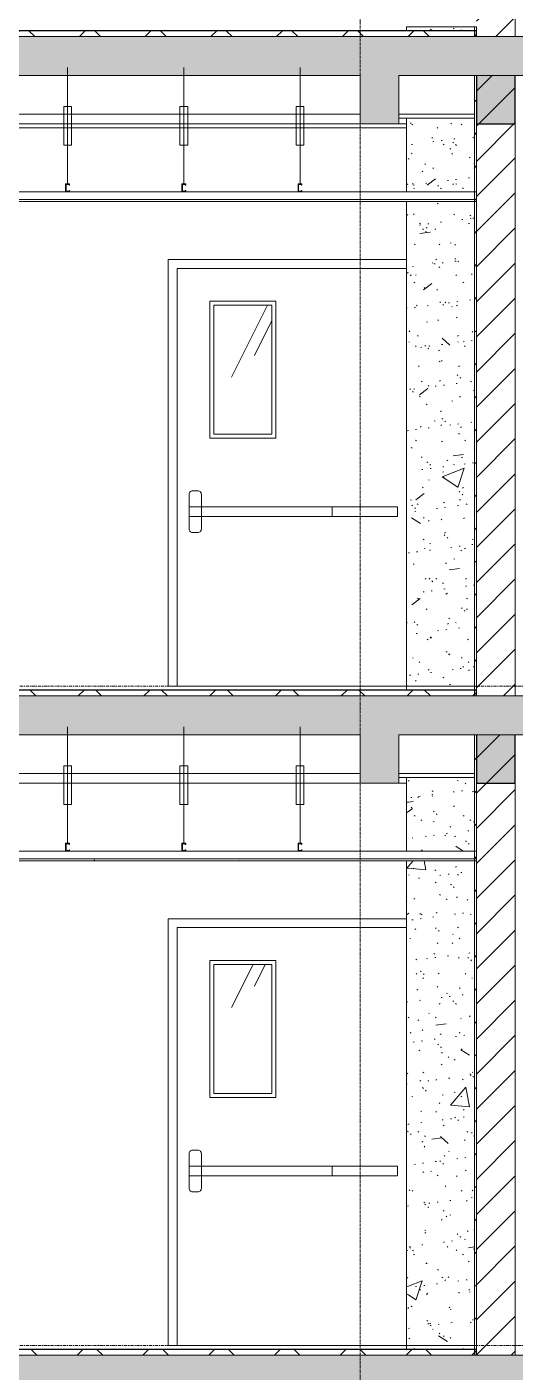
# Model space of a CAD drawing. Header units: millimetres. Extents: x 26124 to 258712, y -8723 to 35400.
# Drawn here: x 116533 to 119053, y 19063 to 26000 of the extents above; entities that cross this region are included whole.
import ezdxf

# ---------------------------------------------------------------- set-up
doc = ezdxf.new("R2010")
doc.units = ezdxf.units.MM
doc.linetypes.add('Centre', pattern=[31.75, 6.35, -4.7625, 15.875, -4.7625])
doc.linetypes.add('Grid Line', pattern=[22.225, 12.7, -3.175, 3.175, -3.175])
for name, color, linetype, lineweight in [('0-1', 7, 'Continuous', 5), ('A-CLNG', 13, 'Continuous', 9), ('A-CLNG-3', 13, 'Continuous', 18), ('A-CLNG-PATT-3', 13, 'Continuous', 9), ('A-DETL-GENF', 92, 'Continuous', 9), ('A-DETL-GENF-1', 7, 'Continuous', 9), ('A-DETL-MEDM', 33, 'Continuous', 18), ('A-DOOR', 31, 'Continuous', 9), ('A-DOOR-FRAM', 31, 'Continuous', 9), ('A-FLOR-3', 192, 'Continuous', 25), ('A-FLOR-LEVL-2', 51, 'Centre', 9), ('A-FLOR-PATT-3', 8, 'Continuous', 9), ('A-WALL', 113, 'Continuous', 9), ('A-WALL-1', 113, 'Continuous', 18), ('A-WALL-PATT-4', 111, 'Continuous', 9), ('I-WALL', 2, 'Continuous', 9), ('I-WALL-3', 2, 'Continuous', 18), ('S-BEAM-1', 12, 'Continuous', 5), ('S-BEAM-2', 10, 'Continuous', 25), ('S-BEAM-3', 7, 'Continuous', 9), ('S-GRID-1', 1, 'Grid Line', 9)]:
    doc.layers.add(name, color=color, linetype=linetype, lineweight=lineweight)
pattern_1 = [(45, (80880.3, 14125), (-84.8528, 84.8528), [])]
pattern_2 = [(37.5, (80880.3, 14125), (-5.1206, 156.61216), [5.364, -118.181, 5.364, -132.812, -132.08]), (37.5, (80880.3, 14125), (-5.1206, 156.61216), [-261.722, 5.364, -126.716]), (7.5, (80880.3, 14125), (143.847, 229.3842), [5.364, -61.285, 5.364, -105.989, -42.672]), (7.5, (80880.3, 14125), (143.847, 229.3842), [-178.003, 5.364, -37.308]), (327.5, (80780.33, 14125), (253.1176, 0.4601), [5.364, -35.276, 5.364, -140.94, -191.008]), (327.5, (80780.33, 14125), (253.1176, 0.4601), [-186.944, 5.364, -185.644]), (317.5, (80780.33, 14125), (244.3381, 71.3376), [5.364, -14.956, 5.364, -90.546, -109.728]), (317.5, (80780.33, 14125), (244.3381, 71.3376), [-116.23, 5.364, -104.364])]
pattern_3 = [(50, (80880.3, 14125), (1165.978, -102.01), [121.92, -1341.12]), (355, (80880.3, 14125), (-225.554, 1222.763), [97.536, -1072.896]), (100.451, (80977.5, 14116.5), (940.433, 1120.746), [103.616, -1139.776]), (46.184, (80880.3, 14450.1), (1734.906, -269.074), [182.88, -2011.68]), (96.636, (81024.9, 14427.7), (1519.38, 1583.536), [155.424, -1709.665]), (351.184, (80880.3, 14450.1), (1519.39, 1583.52), [146.304, -1609.344]), (21, (81042.9, 14368.8), (970.332, -654.498), [121.92, -1341.12]), (326, (81042.9, 14368.8), (395.533, 1178.804), [97.536, -1072.896]), (71.451, (81123.7, 14314.3), (1365.87, 524.296), [103.616, -1139.776]), (37.5, (80880.3, 14125), (19.767, 541.1527), [53.645, -1006.246, 53.645, -1035.507, -1076.96]), (37.5, (80880.3, 14125), (19.767, 541.1527), [-2149.043, 53.645, -1023.315]), (7.5, (80880.3, 14125), (427.646, 641.156), [53.645, -567.334, 53.645, -981.862, -410.464]), (7.5, (80880.3, 14125), (427.646, 641.156), [-1656.486, 53.645, -356.819]), (327.5, (80517.8, 14125), (867.782, -36.665), [53.645, -352.755, 53.645, -1214.323, -1682.496]), (327.5, (80517.8, 14125), (867.782, -36.665), [-1674.368, 53.645, -1628.85]), (317.5, (80355.2, 14125), (948.028, 162.731), [53.645, -474.675, 53.645, -788.416, -1194.816]), (317.5, (80355.2, 14125), (948.028, 162.731), [-1370.38, 53.645, -1141.17])]
pattern_4 = [(45, (80880.3, 14125), (-169.7056, 169.7056), []), (135, (80880.3, 14125), (-169.7056, -169.7056), [])]
pattern_5 = [(45, (80880.3, 14125), (-90.50967, 90.50967), [])]
pattern_6 = [(63.435, (82789.9, 14236.3), (-0.002, 1625.6), [567.96, -3066.99]), (63.435, (81164.3, 14236.3), (-0.002, 1625.6), [567.96, -3066.99]), (63.435, (83568.1, 14550.35), (-0.002, 1625.6), [567.96, -3066.99]), (63.435, (81942.5, 14550.35), (-0.002, 1625.6), [567.96, -3066.99]), (63.435, (83450.3, 14439.5), (-0.002, 1625.6), [567.96, -3066.99]), (63.435, (81824.7, 14439.5), (-0.002, 1625.6), [567.96, -3066.99]), (63.435, (83330.26, 15074.4), (-0.002, 1625.6), [276.055, -3358.896]), (63.435, (81704.66, 15074.4), (-0.002, 1625.6), [276.055, -3358.896]), (63.435, (83251.74, 14976.15), (-0.002, 1625.6), [567.96, -3066.99]), (63.435, (81626.14, 14976.15), (-0.002, 1625.6), [567.96, -3066.99]), (63.435, (83265.6, 15046.7), (-0.002, 1625.6), [567.96, -3066.99]), (63.435, (81640, 15046.7), (-0.002, 1625.6), [567.96, -3066.99]), (63.435, (82609.74, 14737.2), (-0.002, 1625.6), [567.96, -3066.99]), (63.435, (80984.14, 14737.2), (-0.002, 1625.6), [567.96, -3066.99]), (63.435, (82623.6, 14820.35), (-0.002, 1625.6), [567.96, -3066.99]), (63.435, (80998, 14820.35), (-0.002, 1625.6), [567.96, -3066.99]), (63.435, (82627.3, 14880.3), (-0.002, 1625.6), [567.96, -3066.99]), (63.435, (81001.7, 14880.3), (-0.002, 1625.6), [567.96, -3066.99])]
pattern_7 = [(0, (80880.3, 14125), (1300.48, 325.12), [53.645, -921.715, 53.645, -6123.635]), (0, (80880.3, 14125), (1300.48, 325.12), [-1029.005, -921.715, 53.645, -1897.075, -3251.2]), (0, (80880.3, 14125), (1300.48, 325.12), [-3901.44, 53.645, -921.715, 53.645, -2222.195]), (0, (80880.3, 14125), (1300.48, 325.12), [-4930.445, -596.595, 53.645, -1571.955]), (120, (81367.98, 14287.56), (-931.8022, 963.6887), [53.645, -921.715, -6177.28]), (120, (81367.98, 14287.56), (-931.8022, 963.6887), [-975.36, 53.645, -921.715, -5201.92]), (120, (81367.98, 14287.56), (-931.8022, 963.6887), [-1950.72, 53.645, -1897.075, -3251.2]), (120, (81367.98, 14287.56), (-931.8022, 963.6887), [-3901.44, 53.645, -921.715, -2275.84]), (120, (81367.98, 14287.56), (-931.8022, 963.6887), [-4876.8, 53.645, -596.595, -1625.6]), (120, (81367.98, 14287.56), (-931.8022, 963.6887), [-5527.04, 53.645, -1571.955]), (240, (81530.54, 14937.8), (-368.6778, -1288.8087), [53.645, -921.715, -6177.28]), (240, (81530.54, 14937.8), (-368.6778, -1288.8087), [-975.36, 53.645, -921.715, -5201.92]), (240, (81530.54, 14937.8), (-368.6778, -1288.8087), [-1950.72, 53.645, -1897.075, -3251.2]), (240, (81530.54, 14937.8), (-368.6778, -1288.8087), [-3901.44, 53.645, -921.715, -2275.84]), (240, (81530.54, 14937.8), (-368.6778, -1288.8087), [-4876.8, 53.645, -596.595, -1625.6]), (240, (81530.54, 14937.8), (-368.6778, -1288.8087), [-5527.04, 53.645, -1571.955])]

# ---------------------------------------------------------------- blocks, each defined once
blk = doc.blocks.new('NCV_TKTC_KET CAU_rvt-1-TKCS_MẶT CẮT 3')
at = {"layer": 'S-BEAM-1'}
for points in [[(118852.6, 25500), (119052.6, 25500), (119052.6, 25750), (118852.6, 25750), (118852.6, 25728.6)], [(118852.6, 22100), (119052.6, 22100), (119052.6, 22350), (118852.6, 22350), (118852.6, 22140.7)]]:
    blk.add_hatch(color=256, dxfattribs=at).paths.add_polyline_path(points)
at = {"layer": 'S-BEAM-2'}
for p, q in [((118852.6, 25750), (118852.6, 25500)), ((119052.6, 25500), (119052.6, 25750)), ((118852.6, 25500), (119052.6, 25500)), ((118852.6, 22350), (118852.6, 22100)), ((119052.6, 22100), (119052.6, 22350)), ((118852.6, 22100), (119052.6, 22100))]:
    blk.add_line(p, q, dxfattribs=at)
at = {"layer": 'S-BEAM-3'}
for p, q in [((116452.6, 25550), (118252.6, 25550)), ((118452.6, 25550), (118842.5, 25550)), ((118602.4, 25530), (118452.6, 25530)), ((118842.5, 25530), (118602.4, 25530)), ((116462.6, 25500), (118252.6, 25500)), ((116462.6, 25480), (118492.5, 25480)), ((118452.6, 25500), (118492.5, 25500)), ((116452.6, 22150), (118252.6, 22150)), ((118452.6, 22150), (118842.5, 22150)), ((118602.4, 22130), (118452.6, 22130)), ((118842.5, 22130), (118602.4, 22130)), ((116462.6, 22100), (118252.6, 22100)), ((118452.6, 22100), (118492.5, 22100))]:
    blk.add_line(p, q, dxfattribs=at)
blk = doc.blocks.new('FD_01 - FD_01-1200x2200mm-V74-TKCS_MẶT CẮT 3')
at = {"layer": 'A-DOOR'}
h = blk.add_hatch(dxfattribs=at)
h.set_pattern_fill('FP_9', color=256, style=0, pattern_type=2)
h.set_pattern_definition(pattern_6)
h.paths.add_polyline_path([(117797.5, 20500), (117797.5, 21165), (117497.5, 21165), (117497.5, 20500)])
for p, q in [((117477.5, 21185), (117817.5, 21185)), ((117477.5, 20480), (117477.5, 21185)), ((117797.5, 21165), (117497.5, 21165)), ((117497.5, 20500), (117497.5, 21165)), ((117797.5, 20500), (117797.5, 21165)), ((117817.5, 21185), (117817.5, 20480)), ((117817.5, 20480), (117477.5, 20480)), ((117497.5, 20500), (117797.5, 20500)), ((117370, 20125.4), (117370, 20188.9)), ((117389, 20208), (117414.4, 20208)), ((117433.5, 20188.9), (117433.5, 20125.4)), ((117370, 20125.4), (117370, 20074.6)), ((117433.5, 20125.4), (117370, 20125.4)), ((118107.8, 20125.4), (117433.5, 20125.4)), ((117433.5, 20125.4), (117433.5, 20074.6)), ((118107.8, 20074.6), (118107.8, 20125.4)), ((118445, 20125.4), (118107.8, 20125.4)), ((118445, 20074.6), (118445, 20125.4)), ((117370, 20074.6), (117433.5, 20074.6)), ((117370, 20011.1), (117370, 20074.6)), ((117433.5, 20074.6), (118107.8, 20074.6)), ((117433.5, 20074.6), (117433.5, 20011.1)), ((118107.8, 20074.6), (118445, 20074.6)), ((117414.4, 19992.1), (117389, 19992.1))]:
    blk.add_line(p, q, dxfattribs=at)
at = {"layer": 'A-DOOR', "flags": 128}
for points in [[(117370, 20188.9), (117370.5, 20193.1), (117371.9, 20197.2), (117374.1, 20200.8), (117377.2, 20203.8), (117380.8, 20206.1), (117384.8, 20207.5), (117389, 20208)], [(117414.4, 20208), (117418.7, 20207.5), (117422.7, 20206.1), (117426.3, 20203.8), (117429.3, 20200.8), (117431.6, 20197.2), (117433, 20193.1), (117433.5, 20188.9)], [(117389, 19992.1), (117384.8, 19992.5), (117380.8, 19993.9), (117377.2, 19996.2), (117374.1, 19999.2), (117371.9, 20002.8), (117370.5, 20006.9), (117370, 20011.1)], [(117433.5, 20011.1), (117433, 20006.9), (117431.6, 20002.8), (117429.3, 19999.2), (117426.3, 19996.2), (117422.7, 19993.9), (117418.7, 19992.5), (117414.4, 19992.1)]]:
    blk.add_lwpolyline(points, dxfattribs=at)
at = {"layer": 'A-DOOR-FRAM'}
for p, q in [((117262.5, 21400), (117262.5, 19200)), ((118492.5, 21400), (117262.5, 21400)), ((117307.5, 21355), (117307.5, 19200)), ((117307.5, 21355), (118492.5, 21355)), ((117307.5, 19200), (117262.5, 19200))]:
    blk.add_line(p, q, dxfattribs=at)
blk = doc.blocks.new('FD_01 - FD_01-1200x2200mm-V76-TKCS_MẶT CẮT 3')
at = {"layer": 'A-DOOR'}
h = blk.add_hatch(dxfattribs=at)
h.set_pattern_fill('FP_9', color=256, style=0, pattern_type=2)
h.set_pattern_definition(pattern_6)
h.paths.add_polyline_path([(117797.5, 23900), (117797.5, 24565), (117497.5, 24565), (117497.5, 23900)])
for p, q in [((117477.5, 24585), (117817.5, 24585)), ((117477.5, 23880), (117477.5, 24585)), ((117797.5, 24565), (117497.5, 24565)), ((117497.5, 23900), (117497.5, 24565)), ((117797.5, 23900), (117797.5, 24565)), ((117817.5, 24585), (117817.5, 23880)), ((117817.5, 23880), (117477.5, 23880)), ((117497.5, 23900), (117797.5, 23900)), ((117370, 23525.4), (117370, 23588.9)), ((117389, 23608), (117414.4, 23608)), ((117433.5, 23588.9), (117433.5, 23525.4)), ((117370, 23525.4), (117370, 23474.6)), ((117433.5, 23525.4), (117370, 23525.4)), ((118107.8, 23525.4), (117433.5, 23525.4)), ((117433.5, 23525.4), (117433.5, 23474.6)), ((118107.8, 23474.6), (118107.8, 23525.4)), ((118445, 23525.4), (118107.8, 23525.4)), ((118445, 23474.6), (118445, 23525.4)), ((117370, 23474.6), (117433.5, 23474.6)), ((117370, 23411.1), (117370, 23474.6)), ((117433.5, 23474.6), (118107.8, 23474.6)), ((117433.5, 23474.6), (117433.5, 23411.1)), ((118107.8, 23474.6), (118445, 23474.6)), ((117414.4, 23392.1), (117389, 23392.1))]:
    blk.add_line(p, q, dxfattribs=at)
at = {"layer": 'A-DOOR', "flags": 128}
for points in [[(117370, 23588.9), (117370.5, 23593.1), (117371.9, 23597.2), (117374.1, 23600.8), (117377.2, 23603.8), (117380.8, 23606.1), (117384.8, 23607.5), (117389, 23608)], [(117414.4, 23608), (117418.7, 23607.5), (117422.7, 23606.1), (117426.3, 23603.8), (117429.3, 23600.8), (117431.6, 23597.2), (117433, 23593.1), (117433.5, 23588.9)], [(117389, 23392.1), (117384.8, 23392.5), (117380.8, 23393.9), (117377.2, 23396.2), (117374.1, 23399.2), (117371.9, 23402.8), (117370.5, 23406.9), (117370, 23411.1)], [(117433.5, 23411.1), (117433, 23406.9), (117431.6, 23402.8), (117429.3, 23399.2), (117426.3, 23396.2), (117422.7, 23393.9), (117418.7, 23392.5), (117414.4, 23392.1)]]:
    blk.add_lwpolyline(points, dxfattribs=at)
at = {"layer": 'A-DOOR-FRAM'}
for p, q in [((117262.5, 24800), (117262.5, 22600)), ((118492.5, 24800), (117262.5, 24800)), ((117307.5, 24755), (117307.5, 22600)), ((117307.5, 24755), (118492.5, 24755)), ((117307.5, 22600), (117262.5, 22600))]:
    blk.add_line(p, q, dxfattribs=at)
blk = doc.blocks.new('Repeating Detail - THANH TREO TRẦN 600-354052-TKCS_MẶT CẮT 3')
at = {"layer": 'A-DETL-GENF'}
for points in [[(116732.564287, 28550), (116752.564287, 28550), (116752.564287, 28556), (116750.064287, 28552.5), (116735.064287, 28552.5), (116735.064287, 28587.5), (116750.064287, 28587.5), (116752.564287, 28584), (116752.564287, 28590), (116732.564287, 28590)], [(117332.564287, 28550), (117352.564287, 28550), (117352.564287, 28556), (117350.064287, 28552.5), (117335.064287, 28552.5), (117335.064287, 28587.5), (117350.064287, 28587.5), (117352.564287, 28584), (117352.564287, 28590), (117332.564287, 28590)], [(117932.564287, 28550), (117952.564287, 28550), (117952.564287, 28556), (117950.064287, 28552.5), (117935.064287, 28552.5), (117935.064287, 28587.5), (117950.064287, 28587.5), (117952.564287, 28584), (117952.564287, 28590), (117932.564287, 28590)]]:
    blk.add_hatch(color=256, dxfattribs=at).paths.add_polyline_path(points)
for p, q in [((116742.564287, 28590), (116742.564287, 29190)), ((117342.564287, 28590), (117342.564287, 29190)), ((117942.564287, 28590), (117942.564287, 29190)), ((116722.564287, 28990), (116762.564287, 28990)), ((116722.564287, 28790), (116722.564287, 28990)), ((116762.564287, 28990), (116762.564287, 28790)), ((117322.564287, 28990), (117362.564287, 28990)), ((117322.564287, 28790), (117322.564287, 28990)), ((117362.564287, 28990), (117362.564287, 28790)), ((117922.564287, 28990), (117962.564287, 28990)), ((117922.564287, 28790), (117922.564287, 28990)), ((117962.564287, 28990), (117962.564287, 28790)), ((116762.564287, 28790), (116722.564287, 28790)), ((117362.564287, 28790), (117322.564287, 28790)), ((117962.564287, 28790), (117922.564287, 28790)), ((116752.564287, 28590), (116732.564287, 28590)), ((116732.564287, 28590), (116732.564287, 28550)), ((116752.564287, 28590), (116732.564287, 28590)), ((116732.564287, 28590), (116732.564287, 28550)), ((116735.064287, 28587.5), (116750.064287, 28587.5)), ((116735.064287, 28552.5), (116735.064287, 28587.5)), ((116735.064287, 28552.5), (116735.064287, 28587.5)), ((116735.064287, 28587.5), (116750.064287, 28587.5)), ((116750.064287, 28587.5), (116750.064287, 28584)), ((116750.064287, 28587.5), (116750.064287, 28584)), ((116750.064287, 28584), (116752.564287, 28584)), ((116750.064287, 28584), (116752.564287, 28584)), ((116752.564287, 28584), (116752.564287, 28590)), ((116752.564287, 28584), (116752.564287, 28590)), ((117352.564287, 28590), (117332.564287, 28590)), ((117332.564287, 28590), (117332.564287, 28550)), ((117352.564287, 28590), (117332.564287, 28590)), ((117332.564287, 28590), (117332.564287, 28550)), ((117335.064287, 28587.5), (117350.064287, 28587.5)), ((117335.064287, 28552.5), (117335.064287, 28587.5)), ((117335.064287, 28552.5), (117335.064287, 28587.5)), ((117335.064287, 28587.5), (117350.064287, 28587.5)), ((117350.064287, 28587.5), (117350.064287, 28584)), ((117350.064287, 28587.5), (117350.064287, 28584)), ((117350.064287, 28584), (117352.564287, 28584)), ((117350.064287, 28584), (117352.564287, 28584)), ((117352.564287, 28584), (117352.564287, 28590)), ((117352.564287, 28584), (117352.564287, 28590)), ((117952.564287, 28590), (117932.564287, 28590)), ((117932.564287, 28590), (117932.564287, 28550)), ((117952.564287, 28590), (117932.564287, 28590)), ((117932.564287, 28590), (117932.564287, 28550)), ((117935.064287, 28587.5), (117950.064287, 28587.5)), ((117935.064287, 28552.5), (117935.064287, 28587.5)), ((117935.064287, 28552.5), (117935.064287, 28587.5)), ((117935.064287, 28587.5), (117950.064287, 28587.5)), ((117950.064287, 28587.5), (117950.064287, 28584)), ((117950.064287, 28587.5), (117950.064287, 28584)), ((117950.064287, 28584), (117952.564287, 28584)), ((117950.064287, 28584), (117952.564287, 28584)), ((117952.564287, 28584), (117952.564287, 28590)), ((117952.564287, 28584), (117952.564287, 28590)), ((116732.564287, 28550), (116752.564287, 28550)), ((116732.564287, 28550), (116752.564287, 28550)), ((116750.064287, 28552.5), (116735.064287, 28552.5)), ((116750.064287, 28552.5), (116735.064287, 28552.5)), ((116752.564287, 28556), (116750.064287, 28556)), ((116750.064287, 28556), (116750.064287, 28552.5)), ((116752.564287, 28556), (116750.064287, 28556)), ((116750.064287, 28556), (116750.064287, 28552.5)), ((116752.564287, 28550), (116752.564287, 28556)), ((116752.564287, 28550), (116752.564287, 28556)), ((117332.564287, 28550), (117352.564287, 28550)), ((117332.564287, 28550), (117352.564287, 28550)), ((117350.064287, 28552.5), (117335.064287, 28552.5)), ((117350.064287, 28552.5), (117335.064287, 28552.5)), ((117352.564287, 28556), (117350.064287, 28556)), ((117350.064287, 28556), (117350.064287, 28552.5)), ((117352.564287, 28556), (117350.064287, 28556)), ((117350.064287, 28556), (117350.064287, 28552.5)), ((117352.564287, 28550), (117352.564287, 28556)), ((117352.564287, 28550), (117352.564287, 28556)), ((117932.564287, 28550), (117952.564287, 28550)), ((117932.564287, 28550), (117952.564287, 28550)), ((117950.064287, 28552.5), (117935.064287, 28552.5)), ((117950.064287, 28552.5), (117935.064287, 28552.5)), ((117952.564287, 28556), (117950.064287, 28556)), ((117950.064287, 28556), (117950.064287, 28552.5)), ((117952.564287, 28556), (117950.064287, 28556)), ((117950.064287, 28556), (117950.064287, 28552.5)), ((117952.564287, 28550), (117952.564287, 28556)), ((117952.564287, 28550), (117952.564287, 28556))]:
    blk.add_line(p, q, dxfattribs=at)

msp = doc.modelspace()

# ---------------------------------------------------------------- hatches: boundary and pattern name
at = {"layer": 'A-CLNG-PATT-3'}
h = msp.add_hatch(dxfattribs=at)
h.set_pattern_fill('FP_4', color=256, style=0, pattern_type=2)
h.set_pattern_definition(pattern_7)
h.paths.add_polyline_path([(118625.9, 25100), (118852.5, 25100), (118852.5, 25110), (112252.6, 25110), (112252.6, 25100), (118219.8, 25100)])
h = msp.add_hatch(dxfattribs=at)
h.set_pattern_fill('FP_4', color=256, style=0, pattern_type=2)
h.set_pattern_definition(pattern_7)
h.paths.add_polyline_path([(118625.9, 21700), (118852.5, 21700), (118852.5, 21710), (112252.6, 21710), (112252.6, 21700), (117813.7, 21700)])
at = {"layer": 'A-DETL-GENF-1'}
h = msp.add_hatch(color=256, dxfattribs=at)
h.paths.add_polyline_path([(116152.5, 1550), (116452.5, 1550), (116452.5, 1950), (118252.6, 1950), (118252.6, 1700), (118452.6, 1700), (118452.6, 1950), (122652.5, 1950), (122652.5, 1550), (122953, 1550), (122953, 1950), (126952.5, 1950), (126952.5, 1550), (127252.5, 1550), (127252.5, 2150), (112052.6, 2150), (112052.6, 1550), (112352.5, 1550), (112352.5, 1950), (116152.5, 1950), (116152.5, 1809.6)])
h.paths.add_polyline_path([(33652.6, 1550), (33952.6, 1550), (33952.6, 2000), (37952.1, 2000), (37952.1, 1550), (38252.6, 1550), (38252.6, 1950), (42452.6, 1950), (42452.6, 1700), (42652.6, 1700), (42652.6, 1950), (44452.6, 1950), (44452.6, 1550), (44752.6, 1550), (44752.6, 1950), (48552.6, 1950), (48552.6, 1550), (48852.6, 1550), (48852.6, 2150), (33652.6, 2150), (33652.6, 1809.6)])
h.paths.add_polyline_path([(126952.5, 4950), (127252.5, 4950), (127252.5, 5550), (112052.6, 5550), (112052.6, 4950), (112352.5, 4950), (112352.5, 5350), (116152.5, 5350), (116152.5, 4950), (116452.5, 4950), (116452.5, 5350), (118252.6, 5350), (118252.6, 5100), (118452.6, 5100), (118452.6, 5350), (122652.5, 5350), (122652.5, 4950), (122953, 4950), (122953, 5350), (126952.5, 5350)])
h.paths.add_polyline_path([(44752.6, 4950), (44752.6, 5350), (48552.6, 5350), (48552.6, 4950), (48852.6, 4950), (48852.6, 5550), (33652.6, 5550), (33652.6, 4950), (33952.6, 4950), (33952.6, 5380), (37952.1, 5380), (37952.1, 4950), (38252.6, 4950), (38252.6, 5350), (42452.6, 5350), (42452.6, 5100), (42652.6, 5100), (42652.6, 5350), (44452.6, 5350), (44452.6, 4950), (44717.3, 4950)])
h.paths.add_polyline_path([(126952.5, 8350), (127252.5, 8350), (127252.5, 8950), (112052.6, 8950), (112052.6, 8350), (112352.5, 8350), (112352.5, 8750), (116152.5, 8750), (116152.5, 8350), (116452.5, 8350), (116452.5, 8750), (118252.6, 8750), (118252.6, 8500), (118452.6, 8500), (118452.6, 8750), (122652.5, 8750), (122652.5, 8350), (122953, 8350), (122953, 8750), (126952.5, 8750)])
h.paths.add_polyline_path([(33952.6, 8350), (33952.6, 8780), (37952.1, 8780), (37952.1, 8350), (38252.6, 8350), (38252.6, 8750), (42452.6, 8750), (42452.6, 8500), (42652.6, 8500), (42652.6, 8750), (44452.6, 8750), (44452.6, 8350), (44752.6, 8350), (44752.6, 8750), (48552.6, 8750), (48552.6, 8350), (48852.6, 8350), (48852.6, 8950), (33652.6, 8950), (33652.6, 8350)])
h.paths.add_polyline_path([(33952.6, 11750), (33952.6, 12200), (37952.1, 12200), (37952.1, 11750), (38252.6, 11750), (38252.6, 12150), (42452.6, 12150), (42452.6, 11900), (42652.6, 11900), (42652.6, 12150), (44452.6, 12150), (44452.6, 11750), (44752.6, 11750), (44752.6, 12150), (48552.6, 12150), (48552.6, 11750), (48852.6, 11750), (48852.6, 12350), (33652.6, 12350), (33652.6, 11750)])
h.paths.add_polyline_path([(116189.3, 11750), (116452.5, 11750), (116452.5, 12150), (118252.6, 12150), (118252.6, 11900), (118452.6, 11900), (118452.6, 12150), (122652.5, 12150), (122652.5, 11750), (122953, 11750), (122953, 12150), (126952.5, 12150), (126952.5, 11750), (127252.5, 11750), (127252.5, 12350), (112052.6, 12350), (112052.6, 11750), (112352.5, 11750), (112352.5, 12150), (116152.5, 12150), (116152.5, 11750)])
h.paths.add_polyline_path([(126952.5, 15150), (127252.5, 15150), (127252.5, 15750), (112052.6, 15750), (112052.6, 15150), (112352.5, 15150), (112352.5, 15550), (116152.5, 15550), (116152.5, 15150), (116452.5, 15150), (116452.5, 15550), (118252.6, 15550), (118252.6, 15300), (118452.6, 15300), (118452.6, 15550), (122652.5, 15550), (122652.5, 15150), (122953, 15150), (122953, 15550), (126952.5, 15550)])
h.paths.add_polyline_path([(33952.6, 15150), (33952.6, 15600), (37952.1, 15600), (37952.1, 15150), (38252.6, 15150), (38252.6, 15550), (42452.6, 15550), (42452.6, 15300), (42652.6, 15300), (42652.6, 15550), (44452.6, 15550), (44452.6, 15150), (44752.6, 15150), (44752.6, 15550), (48552.6, 15550), (48552.6, 15150), (48852.6, 15150), (48852.6, 15750), (33652.6, 15750), (33652.6, 15150)])
h.paths.add_polyline_path([(126952.5, 18550), (127252.5, 18550), (127252.5, 19150), (112052.6, 19150), (112052.6, 18550), (112352.5, 18550), (112352.5, 18950), (116152.5, 18950), (116152.5, 18550), (116452.5, 18550), (116452.5, 18950), (118252.6, 18950), (118252.6, 18700), (118452.6, 18700), (118452.6, 18950), (122652.5, 18950), (122652.5, 18550), (122953, 18550), (122953, 18950), (126952.5, 18950), (126952.5, 18552.9)])
h.paths.add_polyline_path([(33952.6, 18550), (33952.6, 19000), (37952.1, 19000), (37952.1, 18550), (38252.6, 18550), (38252.6, 18950), (42452.6, 18950), (42452.6, 18700), (42652.6, 18700), (42652.6, 18950), (44452.6, 18950), (44452.6, 18550), (44752.6, 18550), (44752.6, 18950), (48552.6, 18950), (48552.6, 18550), (48852.6, 18550), (48852.6, 19150), (33652.6, 19150), (33652.6, 18550)])
h.paths.add_polyline_path([(126952.5, 21950), (127252.5, 21950), (127252.5, 22550), (112052.6, 22550), (112052.6, 21950), (112352.5, 21950), (112352.5, 22350), (116152.5, 22350), (116152.5, 21950), (116452.5, 21950), (116452.5, 22350), (118252.6, 22350), (118252.6, 22100), (118452.6, 22100), (118452.6, 22350), (122652.5, 22350), (122652.5, 21950), (122953, 21950), (122953, 22350), (126952.5, 22350), (126952.5, 22140.7)])
h.paths.add_polyline_path([(33652.6, 21950), (33952.6, 21950), (33952.6, 22400), (37952.1, 22400), (37952.1, 21950), (38252.6, 21950), (38252.6, 22350), (42452.6, 22350), (42452.6, 22100), (42652.6, 22100), (42652.6, 22350), (44452.6, 22350), (44452.6, 21950), (44752.6, 21950), (44752.6, 22350), (48552.6, 22350), (48552.6, 21950), (48852.6, 21950), (48852.6, 22550), (33652.6, 22550), (33652.6, 22140.7)])
h.paths.add_polyline_path([(127252.5, 25350), (127252.5, 25950), (112052.6, 25950), (112052.6, 25350), (112352.5, 25350), (112352.5, 25750), (116152.5, 25750), (116152.5, 25350), (116452.5, 25350), (116452.5, 25750), (118252.6, 25750), (118252.6, 25500), (118452.6, 25500), (118452.6, 25750), (122652.5, 25750), (122652.5, 25350), (122953, 25350), (122953, 25750), (126952.5, 25750), (126952.5, 25350)])
h.paths.add_polyline_path([(33952.6, 25350), (33952.6, 25800), (37952.1, 25800), (37952.1, 25350), (38252.6, 25350), (38252.6, 25750), (42452.6, 25750), (42452.6, 25500), (42652.6, 25500), (42652.6, 25750), (44452.6, 25750), (44452.6, 25350), (44752.6, 25350), (44752.6, 25750), (48552.6, 25750), (48552.6, 25350), (48852.6, 25350), (48852.6, 25950), (33652.6, 25950), (33652.6, 25350)])
h.paths.add_polyline_path([(126952.6, 28750), (127252.6, 28750), (127252.6, 29650), (127052.6, 29650), (127052.6, 29350), (116452.6, 29350), (116452.6, 29550), (112052.6, 29550), (112052.6, 28950), (112352.7, 28950), (112352.7, 29350), (116152.6, 29350), (116152.6, 28950), (116452.6, 28950), (116452.6, 29150), (118252.6, 29150), (118252.6, 28900), (118452.6, 28900), (118452.6, 29150), (122652.6, 29150), (122652.6, 28750), (122952.6, 28750), (122952.6, 29150), (126952.6, 29150)])
h.paths.add_polyline_path([(33952.6, 28750), (33952.6, 29150), (37952.1, 29150), (37952.1, 28750), (38252.6, 28750), (38252.6, 29150), (42452.6, 29150), (42452.6, 28900), (42652.6, 28900), (42652.6, 29150), (44452.6, 29150), (44452.6, 28950), (44752.6, 28950), (44752.6, 29350), (48552.6, 29350), (48552.6, 28950), (48852.6, 28950), (48852.6, 29550), (44452.6, 29550), (44452.6, 29350), (33852.6, 29350), (33852.6, 29650), (33652.6, 29650), (33652.6, 28750)])
h.paths.add_polyline_path([(127252.6, 32700), (127252.6, 33200), (126454.5, 33200), (126454.5, 33000), (127054.5, 33000), (127054.5, 32700)])
h.paths.add_polyline_path([(33652.6, 32700), (33850.6, 32700), (33850.6, 33000), (34450.6, 33000), (34450.6, 33200), (33652.6, 33200)])
h.paths.add_polyline_path([(112252.5, 32800), (112252.5, 33000), (114152.7, 33000), (114152.7, 32800), (114352.5, 32800), (114352.5, 33000), (116252.6, 33000), (116252.6, 32800), (116452.6, 32800), (116452.6, 33200), (112052.4, 33200), (112052.4, 32800)])
h.paths.add_polyline_path([(46752.4, 32800), (46752.4, 33000), (48652.6, 33000), (48652.6, 32800), (48852.7, 32800), (48852.7, 33200), (44452.6, 33200), (44452.6, 32800), (44652.6, 32800), (44652.6, 33000), (46552.6, 33000), (46552.6, 32800)])
at = {"layer": 'A-FLOR-PATT-3'}
h = msp.add_hatch(dxfattribs=at)
h.set_pattern_fill('FP_8', color=256, style=0, pattern_type=2)
h.set_pattern_definition(pattern_4)
h.paths.add_polyline_path([(118625.9, 25950), (118852.5, 25950), (118852.5, 25980), (112252.6, 25980), (112252.6, 25950), (118452.6, 25950)])
h.paths.add_polyline_path([(42052.6, 25950), (48652.6, 25950), (48652.6, 25980), (42052.6, 25980)])
h = msp.add_hatch(dxfattribs=at)
h.set_pattern_fill('FP_8', color=256, style=0, pattern_type=2)
h.set_pattern_definition(pattern_4)
h.paths.add_polyline_path([(118625.9, 22550), (118852.5, 22550), (118852.5, 22580), (112252.6, 22580), (112252.6, 22550), (118452.6, 22550)])
h.paths.add_polyline_path([(42052.6, 22550), (48652.6, 22550), (48652.6, 22580), (42052.6, 22580)])
h = msp.add_hatch(dxfattribs=at)
h.set_pattern_fill('FP_8', color=256, style=0, pattern_type=2)
h.set_pattern_definition(pattern_4)
h.paths.add_polyline_path([(116189.3, 19150), (118852.5, 19150.9), (118852.5, 19180), (112252.6, 19180), (112252.6, 19150), (116152.5, 19150)])
h.paths.add_polyline_path([(44692.6, 19150), (48652.6, 19150), (48652.6, 19180), (42052.6, 19180), (42052.6, 19150), (44452.6, 19150)])
at = {"layer": 'A-WALL-PATT-4'}
h = msp.add_hatch(dxfattribs=at)
h.set_pattern_fill('FP_1', color=256, style=0, pattern_type=2)
h.set_pattern_definition(pattern_5)
h.paths.add_polyline_path([(118852.5, 25950), (119052.5, 25950), (119052.5, 29150), (118852.5, 29150), (118852.5, 26000)])
h = msp.add_hatch(dxfattribs=at)
h.set_pattern_fill('FP_7', color=256, style=0, pattern_type=2)
h.set_pattern_definition(pattern_2)
h.paths.add_polyline_path([(118492.5, 22600), (118502.5, 22600), (118502.5, 25100), (118492.5, 25100), (118492.5, 23336.7)])
h.paths.add_polyline_path([(118492.5, 25150), (118502.5, 25150), (118502.5, 25530), (118492.5, 25530)])
h.paths.add_polyline_path([(118492.5, 25980), (118502.5, 25980), (118502.5, 26000), (118492.5, 26000)])
h = msp.add_hatch(dxfattribs=at)
h.set_pattern_fill('FP_6', color=256, style=0, pattern_type=2)
h.set_pattern_definition(pattern_3)
h.paths.add_polyline_path([(118625.9, 22600), (118842.5, 22600), (118842.5, 25100), (118502.5, 25100), (118502.5, 22600)])
h.paths.add_polyline_path([(118602.4, 25150), (118842.5, 25150), (118842.5, 25530), (118502.5, 25530), (118502.5, 25150)])
h.paths.add_polyline_path([(118842.5, 25980), (118842.5, 26000), (118502.5, 26000), (118502.5, 25980), (118625.9, 25980)])
h = msp.add_hatch(dxfattribs=at)
h.set_pattern_fill('FP_7', color=256, style=0, pattern_type=2)
h.set_pattern_definition(pattern_2)
h.paths.add_polyline_path([(118625.9, 22600), (118842.5, 22600), (118842.5, 25100), (118502.5, 25100), (118502.5, 22600)])
h.paths.add_polyline_path([(118602.4, 25150), (118842.5, 25150), (118842.5, 25530), (118502.5, 25530), (118502.5, 25150)])
h.paths.add_polyline_path([(118842.5, 25980), (118842.5, 26000), (118502.5, 26000), (118502.5, 25980), (118625.9, 25980)])
h = msp.add_hatch(dxfattribs=at)
h.set_pattern_fill('FP_5', color=256, style=0, pattern_type=2)
h.set_pattern_definition(pattern_1)
h.paths.add_polyline_path([(118852.5, 22600), (118852.3, 25750), (118842.5, 25750), (118842.5, 22600)])
h.paths.add_polyline_path([(118852.5, 25950), (118852.5, 26000), (118842.5, 26000), (118842.5, 25950), (118845, 25950)])
h = msp.add_hatch(dxfattribs=at)
h.set_pattern_fill('FP_1', color=256, style=0, pattern_type=2)
h.set_pattern_definition(pattern_5)
h.paths.add_polyline_path([(118852.5, 22550), (119052.5, 22550), (119052.5, 25750), (118852.5, 25750), (118852.5, 22600)])
h = msp.add_hatch(dxfattribs=at)
h.set_pattern_fill('FP_6', color=256, style=0, pattern_type=2)
h.set_pattern_definition(pattern_3)
h.paths.add_polyline_path([(118492.5, 19200), (118502.5, 19200), (118502.5, 21700), (118492.5, 21700), (118492.5, 19748.8)])
h.paths.add_polyline_path([(118502.5, 21750), (118502.5, 22130), (118492.5, 22130), (118492.5, 21750)])
h.paths.add_polyline_path([(118492.5, 22580), (118502.5, 22580), (118502.5, 22600), (118492.5, 22600)])
h = msp.add_hatch(dxfattribs=at)
h.set_pattern_fill('FP_7', color=256, style=0, pattern_type=2)
h.set_pattern_definition(pattern_2)
h.paths.add_polyline_path([(118492.5, 19200), (118502.5, 19200), (118502.5, 21700), (118492.5, 21700), (118492.5, 19748.8)])
h.paths.add_polyline_path([(118502.5, 21750), (118502.5, 22130), (118492.5, 22130), (118492.5, 21750)])
h.paths.add_polyline_path([(118492.5, 22580), (118502.5, 22580), (118502.5, 22600), (118492.5, 22600)])
h = msp.add_hatch(dxfattribs=at)
h.set_pattern_fill('FP_6', color=256, style=0, pattern_type=2)
h.set_pattern_definition(pattern_3)
h.paths.add_polyline_path([(118625.9, 19200), (118842.5, 19200), (118842.5, 21700), (118502.5, 21700), (118502.5, 19200)])
h.paths.add_polyline_path([(118602.4, 21750), (118842.5, 21750), (118842.5, 22130), (118502.5, 22130), (118502.5, 21750)])
h.paths.add_polyline_path([(118842.5, 22580), (118842.5, 22600), (118502.5, 22600), (118502.5, 22580), (118625.9, 22580)])
h = msp.add_hatch(dxfattribs=at)
h.set_pattern_fill('FP_7', color=256, style=0, pattern_type=2)
h.set_pattern_definition(pattern_2)
h.paths.add_polyline_path([(118625.9, 19200), (118842.5, 19200), (118842.5, 21700), (118502.5, 21700), (118502.5, 19200)])
h.paths.add_polyline_path([(118602.4, 21750), (118842.5, 21750), (118842.5, 22130), (118502.5, 22130), (118502.5, 21750)])
h.paths.add_polyline_path([(118842.5, 22580), (118842.5, 22600), (118502.5, 22600), (118502.5, 22580), (118625.9, 22580)])
h = msp.add_hatch(dxfattribs=at)
h.set_pattern_fill('FP_5', color=256, style=0, pattern_type=2)
h.set_pattern_definition(pattern_1)
h.paths.add_polyline_path([(118852.5, 19200), (118852.3, 22350), (118842.5, 22350), (118842.5, 19200)])
h.paths.add_polyline_path([(118852.5, 22550), (118852.5, 22600), (118842.5, 22600), (118842.5, 22550), (118845, 22550)])
h = msp.add_hatch(dxfattribs=at)
h.set_pattern_fill('FP_1', color=256, style=0, pattern_type=2)
h.set_pattern_definition(pattern_5)
h.paths.add_polyline_path([(119052.5, 19150), (119052.5, 22350), (118852.5, 22350), (118852.5, 19150)])
h = msp.add_hatch(dxfattribs=at)
h.set_pattern_fill('FP_7', color=256, style=0, pattern_type=2)
h.set_pattern_definition(pattern_2)
h.paths.add_polyline_path([(118492.5, 15800), (118502.5, 15800), (118502.5, 18300), (118492.5, 18300), (118492.5, 16161)])
h.paths.add_polyline_path([(118492.5, 18350), (118502.5, 18350), (118502.5, 18730), (118492.5, 18730), (118492.5, 18552.9)])
h.paths.add_polyline_path([(118492.5, 19180), (118502.5, 19180), (118502.5, 19200), (118492.5, 19200)])
h = msp.add_hatch(dxfattribs=at)
h.set_pattern_fill('FP_6', color=256, style=0, pattern_type=2)
h.set_pattern_definition(pattern_3)
h.paths.add_polyline_path([(118625.9, 15800), (118842.5, 15800), (118842.5, 18300), (118502.5, 18300), (118502.5, 15800)])
h.paths.add_polyline_path([(118842.5, 18350), (118842.5, 18730), (118502.5, 18730), (118502.5, 18350), (118625.9, 18350)])
h.paths.add_polyline_path([(118625.9, 19180), (118842.5, 19180), (118842.5, 19200), (118502.5, 19200), (118502.5, 19180)])
h = msp.add_hatch(dxfattribs=at)
h.set_pattern_fill('FP_7', color=256, style=0, pattern_type=2)
h.set_pattern_definition(pattern_2)
h.paths.add_polyline_path([(118625.9, 15800), (118842.5, 15800), (118842.5, 18300), (118502.5, 18300), (118502.5, 15800)])
h.paths.add_polyline_path([(118842.5, 18350), (118842.5, 18730), (118502.5, 18730), (118502.5, 18350), (118625.9, 18350)])
h.paths.add_polyline_path([(118625.9, 19180), (118842.5, 19180), (118842.5, 19200), (118502.5, 19200), (118502.5, 19180)])
h = msp.add_hatch(dxfattribs=at)
h.set_pattern_fill('FP_5', color=256, style=0, pattern_type=2)
h.set_pattern_definition(pattern_1)
h.paths.add_polyline_path([(118852.5, 15800), (118852.3, 18950), (118842.5, 18950), (118842.5, 15800)])
h.paths.add_polyline_path([(118852.5, 19150), (118852.5, 19200), (118842.5, 19200), (118842.5, 19150), (118845, 19150)])

# ---------------------------------------------------------------- linework, layer by layer
at = {"layer": 'A-CLNG'}
for p, q in [((118852.5, 25110), (112252.6, 25110)), ((118852.5, 21710), (112252.6, 21710))]:
    msp.add_line(p, q, dxfattribs=at)
at = {"layer": 'A-CLNG-3'}
for p, q in [((116732.6, 25150), (115712.5, 25150)), ((117332.6, 25150), (116752.6, 25150)), ((117932.6, 25150), (117352.6, 25150)), ((118852.5, 25150), (117952.6, 25150)), ((118852.5, 25100), (118852.5, 25150)), ((112252.6, 25100), (118852.5, 25100)), ((116732.6, 21750), (115712.5, 21750)), ((117332.6, 21750), (116752.6, 21750)), ((117932.6, 21750), (117352.6, 21750)), ((118852.5, 21750), (117952.6, 21750)), ((118852.5, 21700), (118852.5, 21750)), ((112252.6, 21700), (118852.5, 21700))]:
    msp.add_line(p, q, dxfattribs=at)
at = {"layer": 'A-DETL-MEDM'}
for p, q in [((127252.5, 25950), (112052.6, 25950)), ((116452.5, 25750), (118252.6, 25750)), ((118252.6, 25750), (118252.6, 25500)), ((118452.6, 25500), (118452.6, 25750)), ((118452.6, 25750), (122652.5, 25750)), ((118252.6, 25500), (118452.6, 25500)), ((127252.5, 22550), (112052.6, 22550)), ((116452.5, 22350), (118252.6, 22350)), ((118252.6, 22350), (118252.6, 22100)), ((118452.6, 22100), (118452.6, 22350)), ((118452.6, 22350), (122652.5, 22350)), ((118252.6, 22100), (118452.6, 22100)), ((127252.5, 19150), (112052.6, 19150))]:
    msp.add_line(p, q, dxfattribs=at)
at = {"layer": 'A-FLOR-3'}
for p, q in [((118852.5, 25980), (112252.6, 25980)), ((118852.5, 25950), (118852.5, 25980)), ((118852.5, 22580), (112252.6, 22580)), ((118852.5, 22550), (118852.5, 22580)), ((118852.5, 19180), (112252.6, 19180)), ((118852.5, 19150.9), (118852.5, 19180))]:
    msp.add_line(p, q, dxfattribs=at)
at = {"layer": 'A-FLOR-LEVL-2'}
for p, q in [((26123.8, 22600), (134152.6, 22600)), ((26123.8, 19200), (134152.6, 19200))]:
    msp.add_line(p, q, dxfattribs=at)
at = {"layer": 'A-WALL'}
for p, q in [((118852.5, 25750), (118852.5, 22600)), ((117262.5, 22600), (117262.5, 24800)), ((117262.5, 24800), (118492.5, 24800)), ((118492.5, 22600), (117262.5, 22600)), ((118852.5, 22350), (118852.5, 19200)), ((117262.5, 19200), (117262.5, 21400)), ((117262.5, 21400), (118492.5, 21400)), ((118492.5, 19200), (117262.5, 19200))]:
    msp.add_line(p, q, dxfattribs=at)
at = {"layer": 'A-WALL-1'}
for p, q in [((119052.5, 25950), (119052.5, 29150)), ((118852.5, 26000), (118852.5, 25950)), ((119052.5, 22550), (119052.5, 25750)), ((118852.5, 22600), (118852.5, 22550)), ((119052.5, 19150), (119052.5, 22350)), ((118852.5, 19200), (118852.5, 19150))]:
    msp.add_line(p, q, dxfattribs=at)
at = {"layer": 'I-WALL'}
for p, q in [((118492.5, 25980), (118492.5, 26000)), ((118842.5, 26000), (118492.5, 26000)), ((118492.5, 25150), (118492.5, 25530)), ((118492.5, 22600), (118492.5, 25100)), ((118492.5, 22580), (118492.5, 22600)), ((118842.5, 22600), (118492.5, 22600)), ((118492.5, 22600), (118842.5, 22600)), ((118492.5, 21750), (118492.5, 22130)), ((118492.5, 19200), (118492.5, 21700)), ((118492.5, 19180), (118492.5, 19200)), ((118842.5, 19200), (118492.5, 19200)), ((118492.5, 19200), (118842.5, 19200))]:
    msp.add_line(p, q, dxfattribs=at)
at = {"layer": 'I-WALL-3'}
for p, q in [((118852.5, 26000), (118842.5, 26000)), ((118842.5, 26000), (118842.5, 25950)), ((118842.5, 25750), (118842.5, 22600)), ((118852.5, 22600), (118842.5, 22600)), ((118842.5, 22600), (118842.5, 22550)), ((118842.5, 22600), (118852.5, 22600)), ((118842.5, 22350), (118842.5, 19200)), ((118852.5, 19200), (118842.5, 19200)), ((118842.5, 19200), (118842.5, 19150.9)), ((118842.5, 19200), (118852.5, 19200))]:
    msp.add_line(p, q, dxfattribs=at)
at = {"layer": 'S-GRID-1'}
msp.add_line((118252.6, -2320.6), (118252.6, 30285.9), dxfattribs=at)

# ---------------------------------------------------------------- block references
at = {"layer": '0-1'}
msp.add_blockref('NCV_TKTC_KET CAU_rvt-1-TKCS_MẶT CẮT 3', (0, 0), dxfattribs=at)
at = {"layer": 'A-DETL-GENF'}
for p in [(0, -3400), (0, -6800)]:
    msp.add_blockref('Repeating Detail - THANH TREO TRẦN 600-354052-TKCS_MẶT CẮT 3', p, dxfattribs=at)
at = {"layer": 'A-DOOR'}
for name in ['FD_01 - FD_01-1200x2200mm-V76-TKCS_MẶT CẮT 3', 'FD_01 - FD_01-1200x2200mm-V74-TKCS_MẶT CẮT 3']:
    msp.add_blockref(name, (0, 0), dxfattribs=at)

doc.saveas('drawing.dxf')
